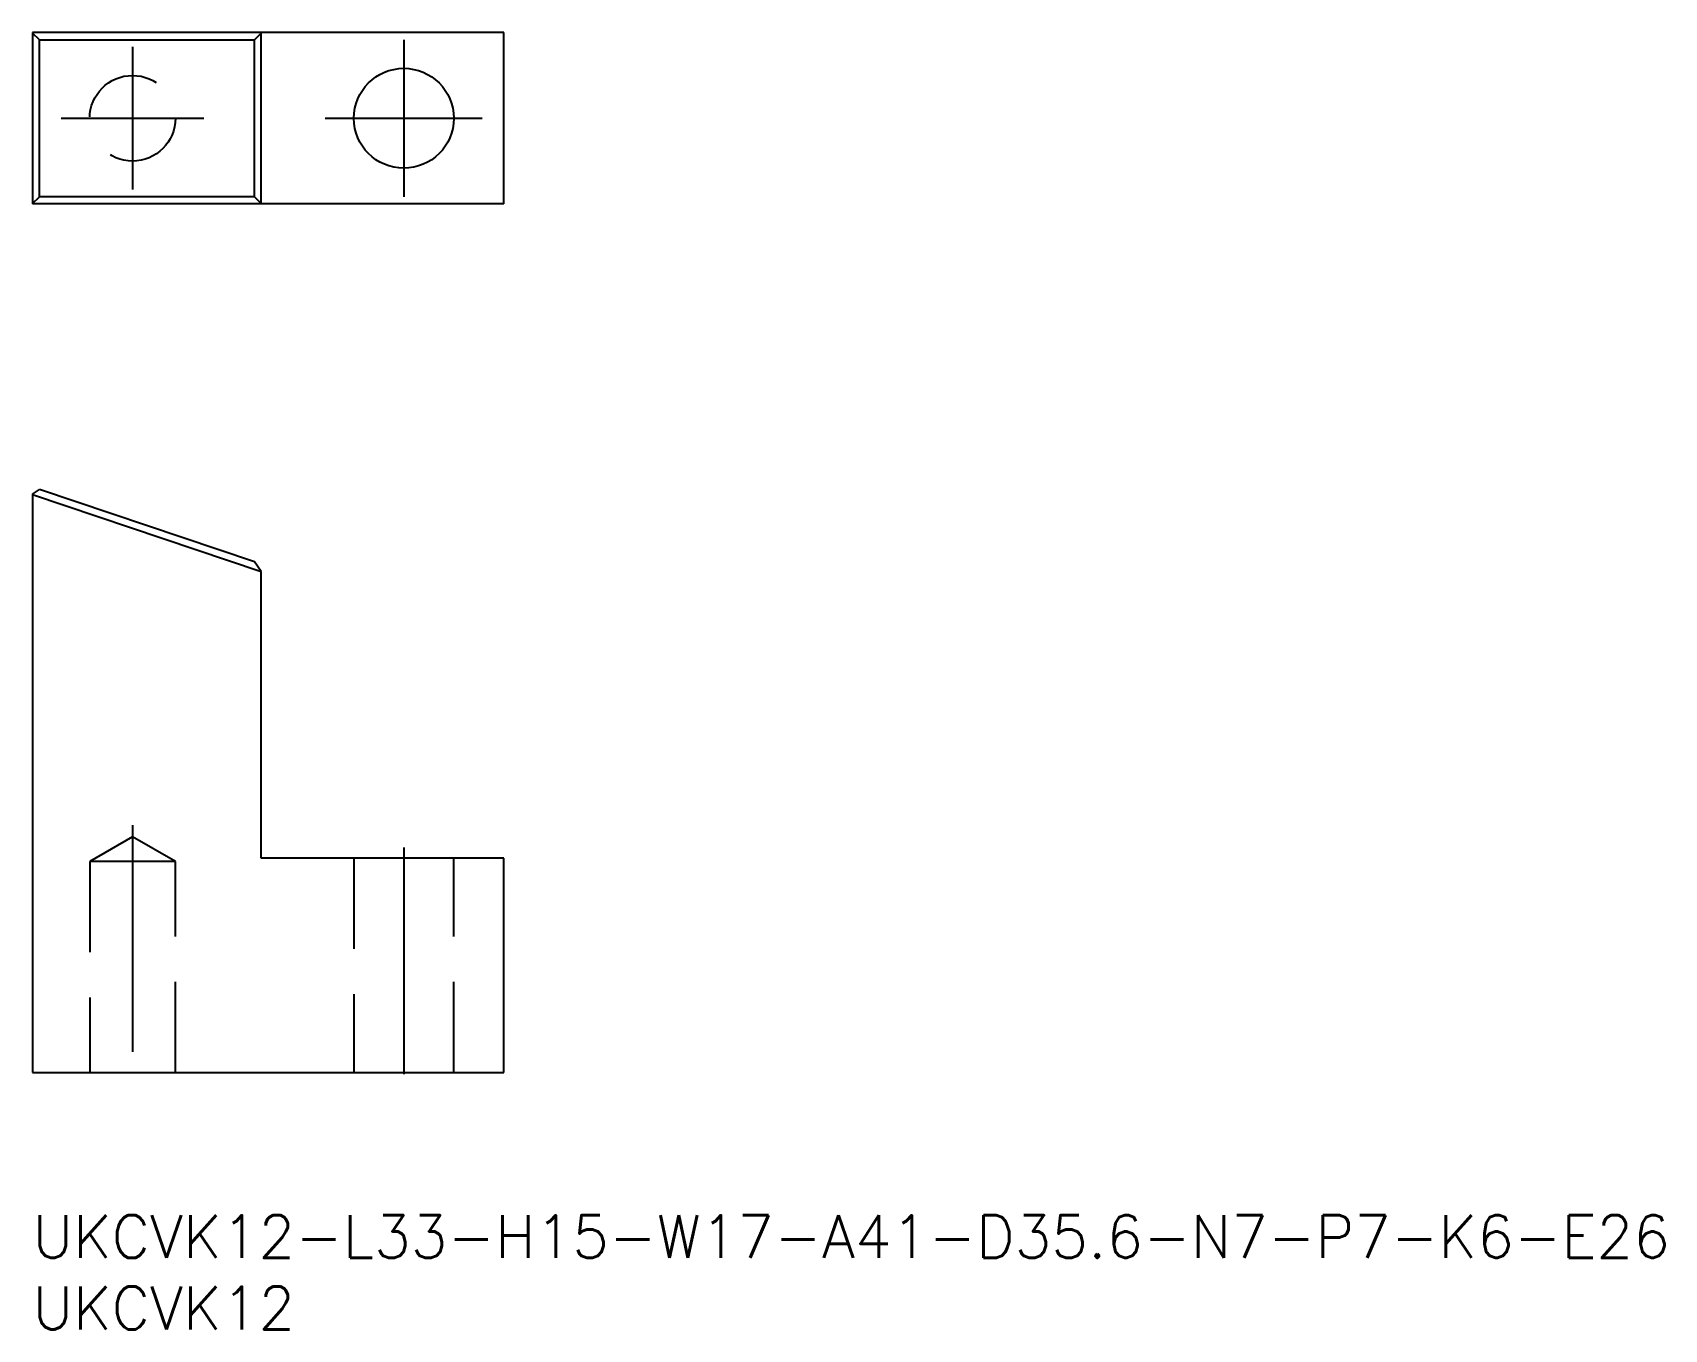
# Model space of a CAD drawing. Extents: x 0 to 114, y -8 to 83.
import ezdxf

# ---------------------------------------------------------------- set-up
doc = ezdxf.new("R2010")
doc.units = 0
doc.header["$LTSCALE"] = 0.5
doc.linetypes.add('CENTER', pattern=[50.8, 31.75, -6.35, 6.35, -6.35])
doc.linetypes.add('DASHED', pattern=[19.05, 12.7, -6.35])
for name, color, linetype in [('MSM_CENTER', 1, 'CENTER'), ('MSM_CONTINUOUS', 7, 'CONTINUOUS'), ('MSM_DASHED', 4, 'DASHED'), ('MSM_PART_NUMBER', 7, 'CONTINUOUS')]:
    doc.layers.add(name, color=color, linetype=linetype)
doc.styles.get("Standard").update_dxf_attribs({"font": 'txt.shx', "height": 1, "bigfont": 'bigfont.shx'})

# ---------------------------------------------------------------- blocks, each defined once
blk = doc.blocks.new('*U21')
at = {"layer": 'MSM_PART_NUMBER'}
blk.add_text('UKCVK12-L33-H15-W17-A41-D35.6-N7-P7-K6-E26', height=3, dxfattribs=at).set_placement((0, -3))
blk = doc.blocks.new('*U22')
at = {"layer": 'MSM_PART_NUMBER'}
blk.add_text('UKCVK12', height=3, dxfattribs=at).set_placement((0, -8))

msp = doc.modelspace()

# ---------------------------------------------------------------- linework, layer by layer
at = {"layer": 'MSM_CENTER'}
for p, q in [((26, 82.34), (26, 71.34)), ((7, 81.84), (7, 71.84)), ((2, 76.84), (12, 76.84)), ((20.5, 76.84), (31.5, 76.84)), ((7, 27.32), (7, 9.17)), ((26, 25.75), (26, 9.25))]:
    msp.add_line(p, q, dxfattribs=at)
at = {"layer": 'MSM_CONTINUOUS'}
for p, q in [((33, 82.84), (0, 82.84)), ((0, 82.84), (0, 70.84)), ((0.47, 82.34), (0, 82.81)), ((0.47, 82.34), (15.53, 82.34)), ((0.47, 71.34), (0.47, 82.34)), ((16, 82.81), (15.53, 82.34)), ((15.53, 71.34), (15.53, 82.34)), ((16, 70.84), (16, 82.84)), ((33, 70.84), (33, 82.84)), ((0, 70.87), (0.47, 71.34)), ((15.53, 71.34), (0.47, 71.34)), ((16, 70.87), (15.53, 71.34)), ((33, 70.84), (0, 70.84)), ((0, 50.5), (0.47, 50.84)), ((0, 50.5), (0, 10)), ((16, 45.07), (0, 50.47)), ((15.53, 45.76), (0.47, 50.84)), ((16, 45.1), (15.53, 45.76)), ((16, 25), (16, 45.1)), ((33, 25), (16, 25)), ((33, 10), (33, 25)), ((0, 10), (33, 10))]:
    msp.add_line(p, q, dxfattribs=at)
msp.add_circle((26, 76.84), 3.5, dxfattribs=at)
at = {"layer": 'MSM_DASHED'}
for p, q in [((7, 26.5), (4, 24.77)), ((10, 24.77), (7, 26.5)), ((4, 24.77), (4, 10)), ((10, 24.77), (4, 24.77)), ((10, 10), (10, 24.77)), ((22.5, 25), (22.5, 10)), ((29.5, 10), (29.5, 25))]:
    msp.add_line(p, q, dxfattribs=at)
msp.add_circle((7, 76.84), 3, dxfattribs=at)

# ---------------------------------------------------------------- block references
at = {"layer": 'MSM_CONTINUOUS'}
for name in ['*U21', '*U22']:
    msp.add_blockref(name, (0, 0), dxfattribs=at)

doc.saveas('drawing.dxf')
